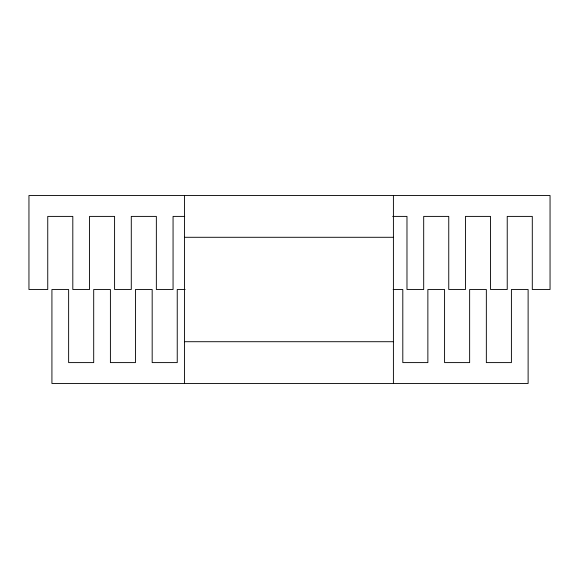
<?xml version="1.0" encoding="UTF-8"?>
<svg xmlns="http://www.w3.org/2000/svg" width="579" height="579" viewBox="0 0 579 579"><rect width="100%" height="100%" fill="white"/><g stroke="black" fill="none" stroke-linecap="round" stroke-linejoin="round"><path stroke-width="0.87" d="M184.701 216.401L173.063 216.401L173.063 289.5L156.352 289.5L156.352 216.401L131.288 216.401L131.288 289.5L114.584 289.5L114.584 216.401L89.521 216.401L89.521 289.5L72.809 289.5L72.809 216.401L47.746 216.401L47.746 289.5L28.95 289.5L28.95 195.514L550.05 195.514L550.05 289.5L532.296 289.5L532.296 216.401L507.233 216.401L507.233 289.5L490.529 289.5L490.529 216.401L465.465 216.401L465.465 289.5L448.754 289.5L448.754 216.401L423.69 216.401L423.69 289.5L406.979 289.5L406.979 216.401L392.663 216.401M184.549 237.289L393.409 237.289M185.157 289.5L177.239 289.5L177.239 362.599L152.176 362.599L152.176 289.5L135.464 289.5L135.464 362.599L110.408 362.599L110.408 289.5L93.697 289.5L93.697 362.599L68.633 362.599L68.633 289.5L51.922 289.5L51.922 383.486L528.12 383.486L528.12 289.5L511.409 289.5L511.409 362.599L486.346 362.599L486.346 289.5L469.641 289.5L469.641 362.599L444.578 362.599L444.578 289.5L427.867 289.5L427.867 362.599L402.803 362.599L402.803 289.5L393.134 289.5M184.549 341.711L393.409 341.711M393.409 195.514L393.409 383.486M184.549 195.514L184.549 383.486"/></g></svg>
